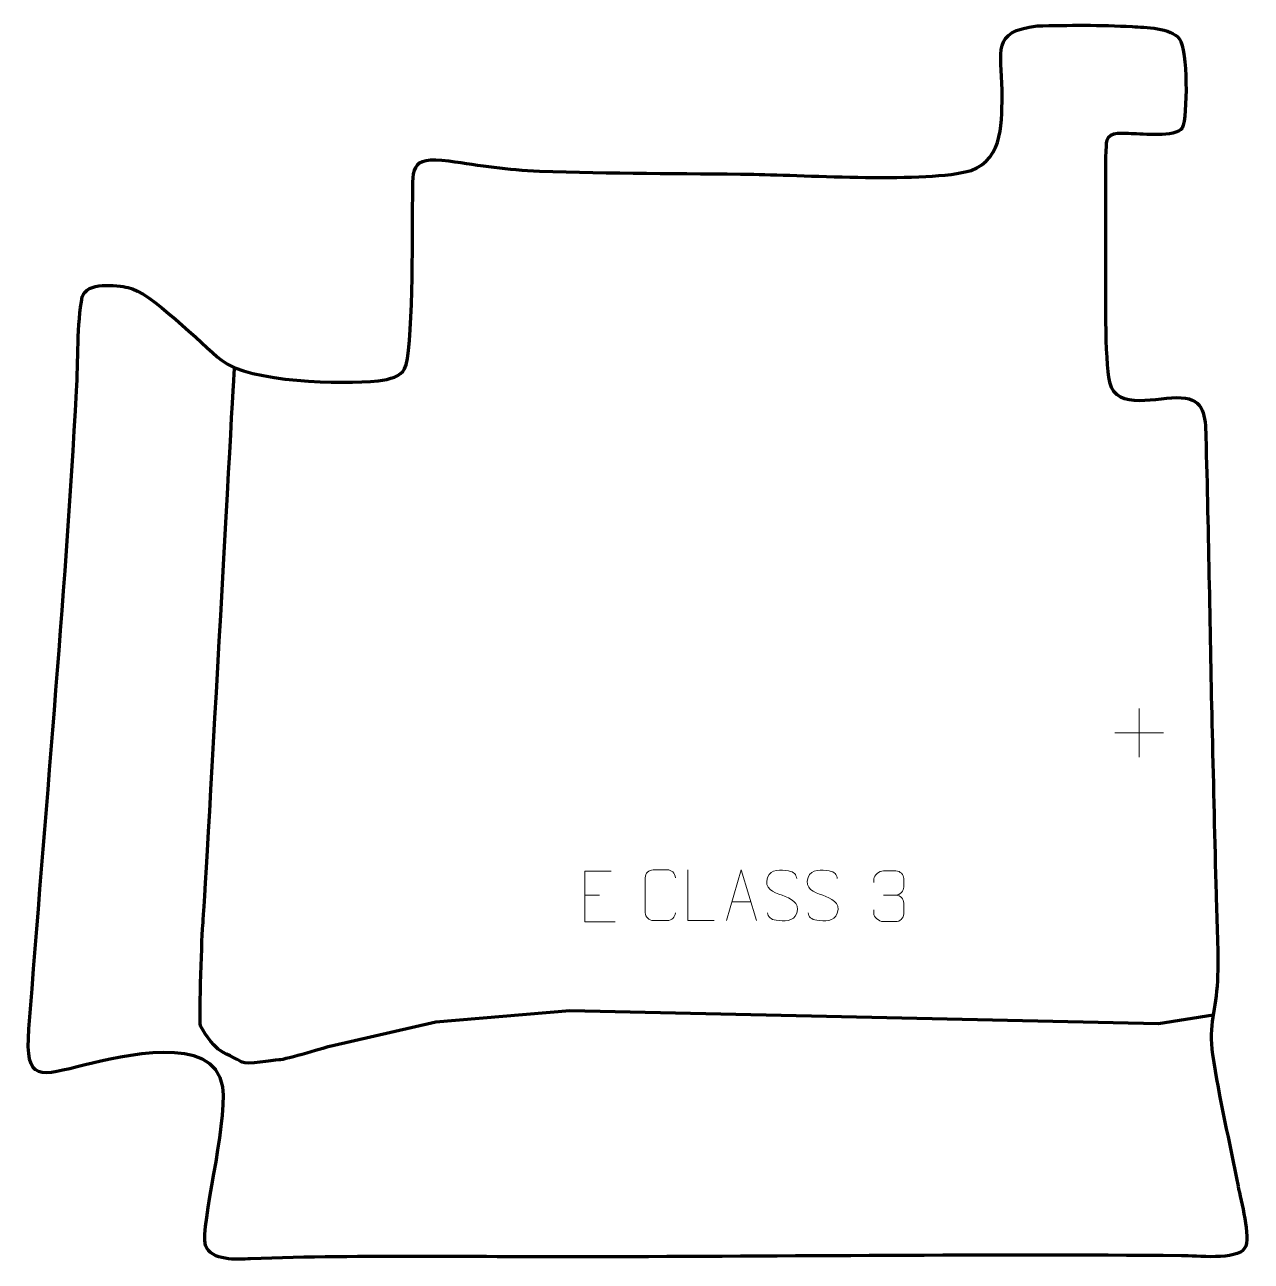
# Model space of a CAD drawing. Header units: millimetres. Extents: x 1085 to 1689, y 163 to 773.
import ezdxf

# ---------------------------------------------------------------- set-up
doc = ezdxf.new("R2010")
doc.units = ezdxf.units.MM
doc.header["$MEASUREMENT"] = 0
doc.layers.add('layer 2', color=7, linetype='Continuous')
doc.layers.add('layer 3', color=7, linetype='Continuous')

msp = doc.modelspace()

# ---------------------------------------------------------------- linework, layer by layer
at = {"layer": 'layer 2', "color": 142, "lineweight": 158}
msp.add_open_spline([(1670.6283, 284.6723), (1670.6283, 284.6723), (1643.8279, 280.3699), (1643.8279, 280.3699), (1643.8279, 280.3699), (1643.8279, 280.3699), (1353.7109, 286.8972), (1353.7109, 286.8972), (1353.7109, 286.8972), (1353.7109, 286.8972), (1287.7232, 281.1767), (1287.7232, 281.1767), (1287.7232, 281.1767), (1287.7232, 281.1767), (1235.4495, 269.3112), (1235.4495, 269.3112), (1235.4495, 269.3112), (1235.4495, 269.3112), (1213.4385, 262.7268), (1210.2654, 262.6172), (1210.2654, 262.6172), (1207.0923, 262.5076), (1194.4639, 260.2183), (1192.3028, 261.4674), (1192.3028, 261.4674), (1190.1417, 262.7164), (1182.3364, 266.4181), (1180.4306, 267.9407), (1180.4306, 267.9407), (1178.5248, 269.4633), (1171.8955, 277.4414), (1171.5306, 280.3409), (1171.5306, 280.3409), (1171.1657, 283.2404), (1172.3489, 325.6399), (1172.9778, 330.427), (1172.9778, 330.427), (1173.6068, 335.214), (1188.4314, 603.7634), (1188.4314, 603.7634)], degree=3, knots=[0, 0, 0, 0, 0.09090909, 0.09090909, 0.09090909, 0.09090909, 0.18181818, 0.18181818, 0.18181818, 0.18181818, 0.27272727, 0.27272727, 0.27272727, 0.27272727, 0.36363636, 0.36363636, 0.36363636, 0.36363636, 0.45454545, 0.45454545, 0.45454545, 0.45454545, 0.54545455, 0.54545455, 0.54545455, 0.54545455, 0.63636364, 0.63636364, 0.63636364, 0.63636364, 0.72727273, 0.72727273, 0.72727273, 0.72727273, 0.81818182, 0.81818182, 0.81818182, 0.81818182, 1, 1, 1, 1], dxfattribs=at)
at = {"layer": 'layer 3', "color": 242, "lineweight": 158}
msp.add_open_spline([(1670.1974, 423.6179), (1669.0384, 472.2892), (1668.4505, 521.0652), (1667.0722, 569.71), (1667.0722, 569.71), (1666.7887, 579.7148), (1666.4937, 588.2435), (1654.9765, 588.8811), (1654.9765, 588.8811), (1643.7092, 589.5049), (1622.9177, 582.1252), (1619.6478, 596.5324), (1619.6478, 596.5324), (1617.0069, 608.1687), (1617.6458, 641.2008), (1617.6912, 667.1125), (1617.6912, 667.1125), (1617.7016, 673.2507), (1617.2028, 712.2011), (1618.2232, 715.5195), (1618.2232, 715.5195), (1619.63, 720.0948), (1626.7746, 719.0629), (1630.4835, 718.9573), (1630.4835, 718.9573), (1636.0112, 718.8), (1651.8164, 717.0118), (1655.4688, 721.6268), (1655.4688, 721.6268), (1658.1436, 727.8737), (1658.074, 760.3041), (1654.1277, 765.5853), (1654.1277, 765.5853), (1649.8872, 771.2603), (1637.2238, 771.2794), (1630.785, 771.6771), (1630.785, 771.6771), (1615.4454, 772.6248), (1599.297, 772.4655), (1583.9135, 772.0122), (1583.9135, 772.0122), (1561.0269, 769.2861), (1566.6555, 759.649), (1566.678, 740.3411), (1566.678, 740.3411), (1566.6195, 725.7407), (1567.6254, 706.7638), (1551.4512, 700.793), (1551.4512, 700.793), (1529.2488, 694.5995), (1470.6658, 698.5793), (1444.4174, 698.9371), (1444.4174, 698.9371), (1409.3046, 699.4133), (1373.7404, 699.394), (1338.6895, 700.4379), (1338.6895, 700.4379), (1322.6366, 701.1923), (1309.8532, 703.2758), (1294.1411, 705.5932), (1294.1411, 705.5932), (1273.9976, 708.2352), (1276.5265, 701.5298), (1276.2316, 683.7621), (1276.2316, 683.7621), (1276.1074, 670.5869), (1276.5016, 610.76), (1272.2928, 603.0712), (1272.2928, 603.0712), (1270.3739, 599.5658), (1265.3156, 597.8849), (1259.2013, 597.1736), (1259.2013, 597.1736), (1241.1174, 595.3932), (1196.29, 596.3528), (1181.9807, 607.3274), (1181.9807, 607.3274), (1172.2741, 615.3332), (1146.6469, 641.2512), (1136.1361, 643.1884), (1136.1361, 643.1884), (1130.3284, 644.2588), (1115.5516, 646.1671), (1113.4593, 638.5089), (1113.4593, 638.5089), (1110.8305, 626.006), (1111.4327, 605.9324), (1110.6752, 592.3175), (1110.6752, 592.3175), (1104.8115, 486.6852), (1095.1617, 383.2072), (1087.1635, 277.9524), (1087.1635, 277.9524), (1085.0955, 250.7384), (1092.6929, 254.9455), (1114.9217, 260.1546), (1114.9217, 260.1546), (1132.4349, 264.2374), (1177.992, 276.1801), (1182.7654, 249.4197), (1182.7654, 249.4197), (1184.9022, 228.7607), (1171.6549, 181.8667), (1174.1827, 171.2138), (1174.1827, 171.2138), (1177.0432, 163.459), (1189.6535, 164.3862), (1196.3471, 164.6607), (1196.3471, 164.6607), (1252.2597, 166.7267), (1309.2618, 165.4699), (1365.324, 165.6179), (1365.324, 165.6179), (1461.8565, 165.8722), (1558.6332, 166.942), (1655.1385, 166.2041), (1655.1385, 166.2041), (1662.0936, 166.1509), (1682.5383, 163.8352), (1686.2039, 169.8325), (1686.2039, 169.8325), (1689.47, 175.1762), (1684.2678, 193.5199), (1682.9456, 200.4075), (1682.9456, 200.4075), (1678.8207, 221.7167), (1673.5868, 243.9842), (1670.3775, 265.3126), (1670.3775, 265.3126), (1668.1398, 280.1842), (1672.0836, 287.2731), (1672.7614, 301.5778), (1672.7614, 301.5778), (1673.4292, 315.6736), (1672.4804, 330.1279), (1672.0954, 344.2494), (1672.0954, 344.2494), (1671.4627, 370.7055), (1670.83, 397.1617), (1670.1974, 423.6179)], degree=3, knots=[0, 0, 0, 0, 0.02777778, 0.02777778, 0.02777778, 0.02777778, 0.05555556, 0.05555556, 0.05555556, 0.05555556, 0.08333333, 0.08333333, 0.08333333, 0.08333333, 0.11111111, 0.11111111, 0.11111111, 0.11111111, 0.13888889, 0.13888889, 0.13888889, 0.13888889, 0.16666667, 0.16666667, 0.16666667, 0.16666667, 0.19444444, 0.19444444, 0.19444444, 0.19444444, 0.22222222, 0.22222222, 0.22222222, 0.22222222, 0.25, 0.25, 0.25, 0.25, 0.27777778, 0.27777778, 0.27777778, 0.27777778, 0.30555556, 0.30555556, 0.30555556, 0.30555556, 0.33333333, 0.33333333, 0.33333333, 0.33333333, 0.36111111, 0.36111111, 0.36111111, 0.36111111, 0.38888889, 0.38888889, 0.38888889, 0.38888889, 0.41666667, 0.41666667, 0.41666667, 0.41666667, 0.44444444, 0.44444444, 0.44444444, 0.44444444, 0.47222222, 0.47222222, 0.47222222, 0.47222222, 0.5, 0.5, 0.5, 0.5, 0.52777778, 0.52777778, 0.52777778, 0.52777778, 0.55555556, 0.55555556, 0.55555556, 0.55555556, 0.58333333, 0.58333333, 0.58333333, 0.58333333, 0.61111111, 0.61111111, 0.61111111, 0.61111111, 0.63888889, 0.63888889, 0.63888889, 0.63888889, 0.66666667, 0.66666667, 0.66666667, 0.66666667, 0.69444444, 0.69444444, 0.69444444, 0.69444444, 0.72222222, 0.72222222, 0.72222222, 0.72222222, 0.75, 0.75, 0.75, 0.75, 0.77777778, 0.77777778, 0.77777778, 0.77777778, 0.80555556, 0.80555556, 0.80555556, 0.80555556, 0.83333333, 0.83333333, 0.83333333, 0.83333333, 0.86111111, 0.86111111, 0.86111111, 0.86111111, 0.88888889, 0.88888889, 0.88888889, 0.88888889, 0.91666667, 0.91666667, 0.91666667, 0.91666667, 0.94444444, 0.94444444, 0.94444444, 0.94444444, 1, 1, 1, 1], dxfattribs=at)
at = {"layer": 'layer 3', "color": 250, "lineweight": 9}
for points in [[(1634.1931, 435.7913), (1634.1931, 435.7913), (1634.1931, 411.8134), (1634.1931, 411.8134)], [(1622.2042, 423.8023), (1622.2042, 423.8023), (1646.1821, 423.8023), (1646.1821, 423.8023)], [(1361.1146, 343.7975), (1361.1146, 343.7975), (1368.2827, 343.7975), (1368.2827, 343.7975)], [(1508.1845, 343.7974), (1508.1845, 343.7974), (1514.3809, 343.7974), (1514.3809, 343.7974)], [(1433.5348, 340.5702), (1433.5348, 340.5702), (1443.0305, 340.5702), (1443.0305, 340.5702)]]:
    msp.add_open_spline(points, degree=3, dxfattribs=at)
for points, knots in [([(1373.9885, 355.6772), (1373.9885, 355.6772), (1361.1146, 355.6772), (1361.1146, 355.6772), (1361.1146, 355.6772), (1361.1146, 355.6772), (1361.1146, 330.7236), (1361.1146, 330.7236), (1361.1146, 330.7236), (1361.1146, 330.7236), (1375.9804, 330.7236), (1375.9804, 330.7236)], [0, 0, 0, 0, 0.25, 0.25, 0.25, 0.25, 0.5, 0.5, 0.5, 0.5, 1, 1, 1, 1]), ([(1405.7057, 335.1385), (1405.5659, 332.8151), (1403.8887, 331.3355), (1401.741, 331.3247), (1401.741, 331.3247), (1399.4091, 331.3251), (1397.0772, 331.3251), (1394.7457, 331.3247), (1394.7457, 331.3247), (1392.8207, 331.2193), (1390.8486, 333.1038), (1390.8598, 335.1211), (1390.8598, 335.1211), (1390.8602, 340.8912), (1390.8602, 346.6609), (1390.8598, 352.4302), (1390.8598, 352.4302), (1390.864, 354.5683), (1392.6107, 356.2875), (1394.7631, 356.274), (1394.7631, 356.274), (1397.0888, 356.274), (1399.4149, 356.274), (1401.741, 356.274), (1401.741, 356.274), (1403.6876, 356.3095), (1405.679, 354.818), (1405.7057, 352.3804)], [0, 0, 0, 0, 0.125, 0.125, 0.125, 0.125, 0.25, 0.25, 0.25, 0.25, 0.375, 0.375, 0.375, 0.375, 0.5, 0.5, 0.5, 0.5, 0.625, 0.625, 0.625, 0.625, 0.75, 0.75, 0.75, 0.75, 1, 1, 1, 1]), ([(1424.7573, 331.3207), (1424.7573, 331.3207), (1411.8082, 331.3207), (1411.8082, 331.3207), (1411.8082, 331.3207), (1411.8082, 331.3207), (1411.8082, 356.2743), (1411.8082, 356.2743)], [0, 0, 0, 0, 0.33333333, 0.33333333, 0.33333333, 0.33333333, 1, 1, 1, 1]), ([(1430.8122, 331.3208), (1430.8122, 331.3208), (1438.1832, 356.2743), (1438.1832, 356.2743), (1438.1832, 356.2743), (1438.1832, 356.2743), (1445.7531, 331.3208), (1445.7531, 331.3208)], [0, 0, 0, 0, 0.33333333, 0.33333333, 0.33333333, 0.33333333, 1, 1, 1, 1]), ([(1458.2827, 343.7975), (1454.0344, 345.2679), (1449.1263, 347.0637), (1451.1314, 352.584), (1451.1314, 352.584), (1452.6349, 356.7239), (1457.8485, 356.3354), (1461.4521, 355.7343), (1461.4521, 355.7343), (1464.3127, 355.2571), (1465.1774, 354.0439), (1465.488, 351.9598)], [0, 0, 0, 0, 0.25, 0.25, 0.25, 0.25, 0.5, 0.5, 0.5, 0.5, 1, 1, 1, 1]), ([(1478.2827, 343.7975), (1474.0344, 345.2679), (1469.1263, 347.0637), (1471.1314, 352.584), (1471.1314, 352.584), (1472.6349, 356.7239), (1477.8485, 356.3354), (1481.4521, 355.7343), (1481.4521, 355.7343), (1484.3127, 355.2571), (1485.1774, 354.0439), (1485.488, 351.9598)], [0, 0, 0, 0, 0.25, 0.25, 0.25, 0.25, 0.5, 0.5, 0.5, 0.5, 1, 1, 1, 1]), ([(1503.4748, 350.0426), (1503.4748, 350.0426), (1503.4748, 351.8998), (1503.4748, 351.8998), (1503.4748, 351.8998), (1503.4605, 353.6417), (1506.125, 355.7598), (1508.1841, 355.7371), (1508.1841, 355.7371), (1510.2482, 355.7371), (1512.3122, 355.7371), (1514.3759, 355.7371), (1514.3759, 355.7371), (1516.5704, 355.7459), (1518.1687, 353.8991), (1518.2131, 351.987), (1518.2131, 351.987), (1518.2127, 350.5519), (1518.2127, 349.1168), (1518.2131, 347.6813), (1518.2131, 347.6813), (1518.1645, 346.0278), (1516.5619, 343.7978), (1514.3636, 343.8078), (1514.3636, 343.8078), (1516.5673, 343.7966), (1518.1753, 341.9934), (1518.2293, 339.9339), (1518.2293, 339.9339), (1518.2289, 338.1492), (1518.2289, 336.3645), (1518.2293, 334.5794), (1518.2293, 334.5794), (1518.2394, 332.518), (1516.1845, 330.7549), (1514.3636, 330.763), (1514.3636, 330.763), (1512.2983, 330.7633), (1510.2331, 330.7633), (1508.1675, 330.763), (1508.1675, 330.763), (1505.9989, 330.7745), (1503.4679, 333.1747), (1503.4493, 334.6365), (1503.4493, 334.6365), (1503.4493, 334.6365), (1503.4493, 336.5451), (1503.4493, 336.5451)], [0, 0, 0, 0, 0.07692308, 0.07692308, 0.07692308, 0.07692308, 0.15384615, 0.15384615, 0.15384615, 0.15384615, 0.23076923, 0.23076923, 0.23076923, 0.23076923, 0.30769231, 0.30769231, 0.30769231, 0.30769231, 0.38461538, 0.38461538, 0.38461538, 0.38461538, 0.46153846, 0.46153846, 0.46153846, 0.46153846, 0.53846154, 0.53846154, 0.53846154, 0.53846154, 0.61538462, 0.61538462, 0.61538462, 0.61538462, 0.69230769, 0.69230769, 0.69230769, 0.69230769, 0.76923077, 0.76923077, 0.76923077, 0.76923077, 0.84615385, 0.84615385, 0.84615385, 0.84615385, 1, 1, 1, 1]), ([(1458.2827, 343.7974), (1462.3013, 342.1507), (1467.3308, 340.2624), (1465.4968, 334.9021), (1465.4968, 334.9021), (1464.037, 330.6357), (1459.1262, 330.8924), (1455.4001, 331.4471), (1455.4001, 331.4471), (1452.6501, 331.8569), (1451.4292, 333.0704), (1451.0512, 335.1826)], [0, 0, 0, 0, 0.25, 0.25, 0.25, 0.25, 0.5, 0.5, 0.5, 0.5, 1, 1, 1, 1]), ([(1478.2827, 343.7974), (1482.3013, 342.1507), (1487.3308, 340.2624), (1485.4968, 334.9021), (1485.4968, 334.9021), (1484.037, 330.6357), (1479.1262, 330.8924), (1475.4001, 331.4471), (1475.4001, 331.4471), (1472.6501, 331.8569), (1471.4292, 333.0704), (1471.0512, 335.1826)], [0, 0, 0, 0, 0.25, 0.25, 0.25, 0.25, 0.5, 0.5, 0.5, 0.5, 1, 1, 1, 1])]:
    msp.add_open_spline(points, degree=3, knots=knots, dxfattribs=at)

doc.saveas('drawing.dxf')
